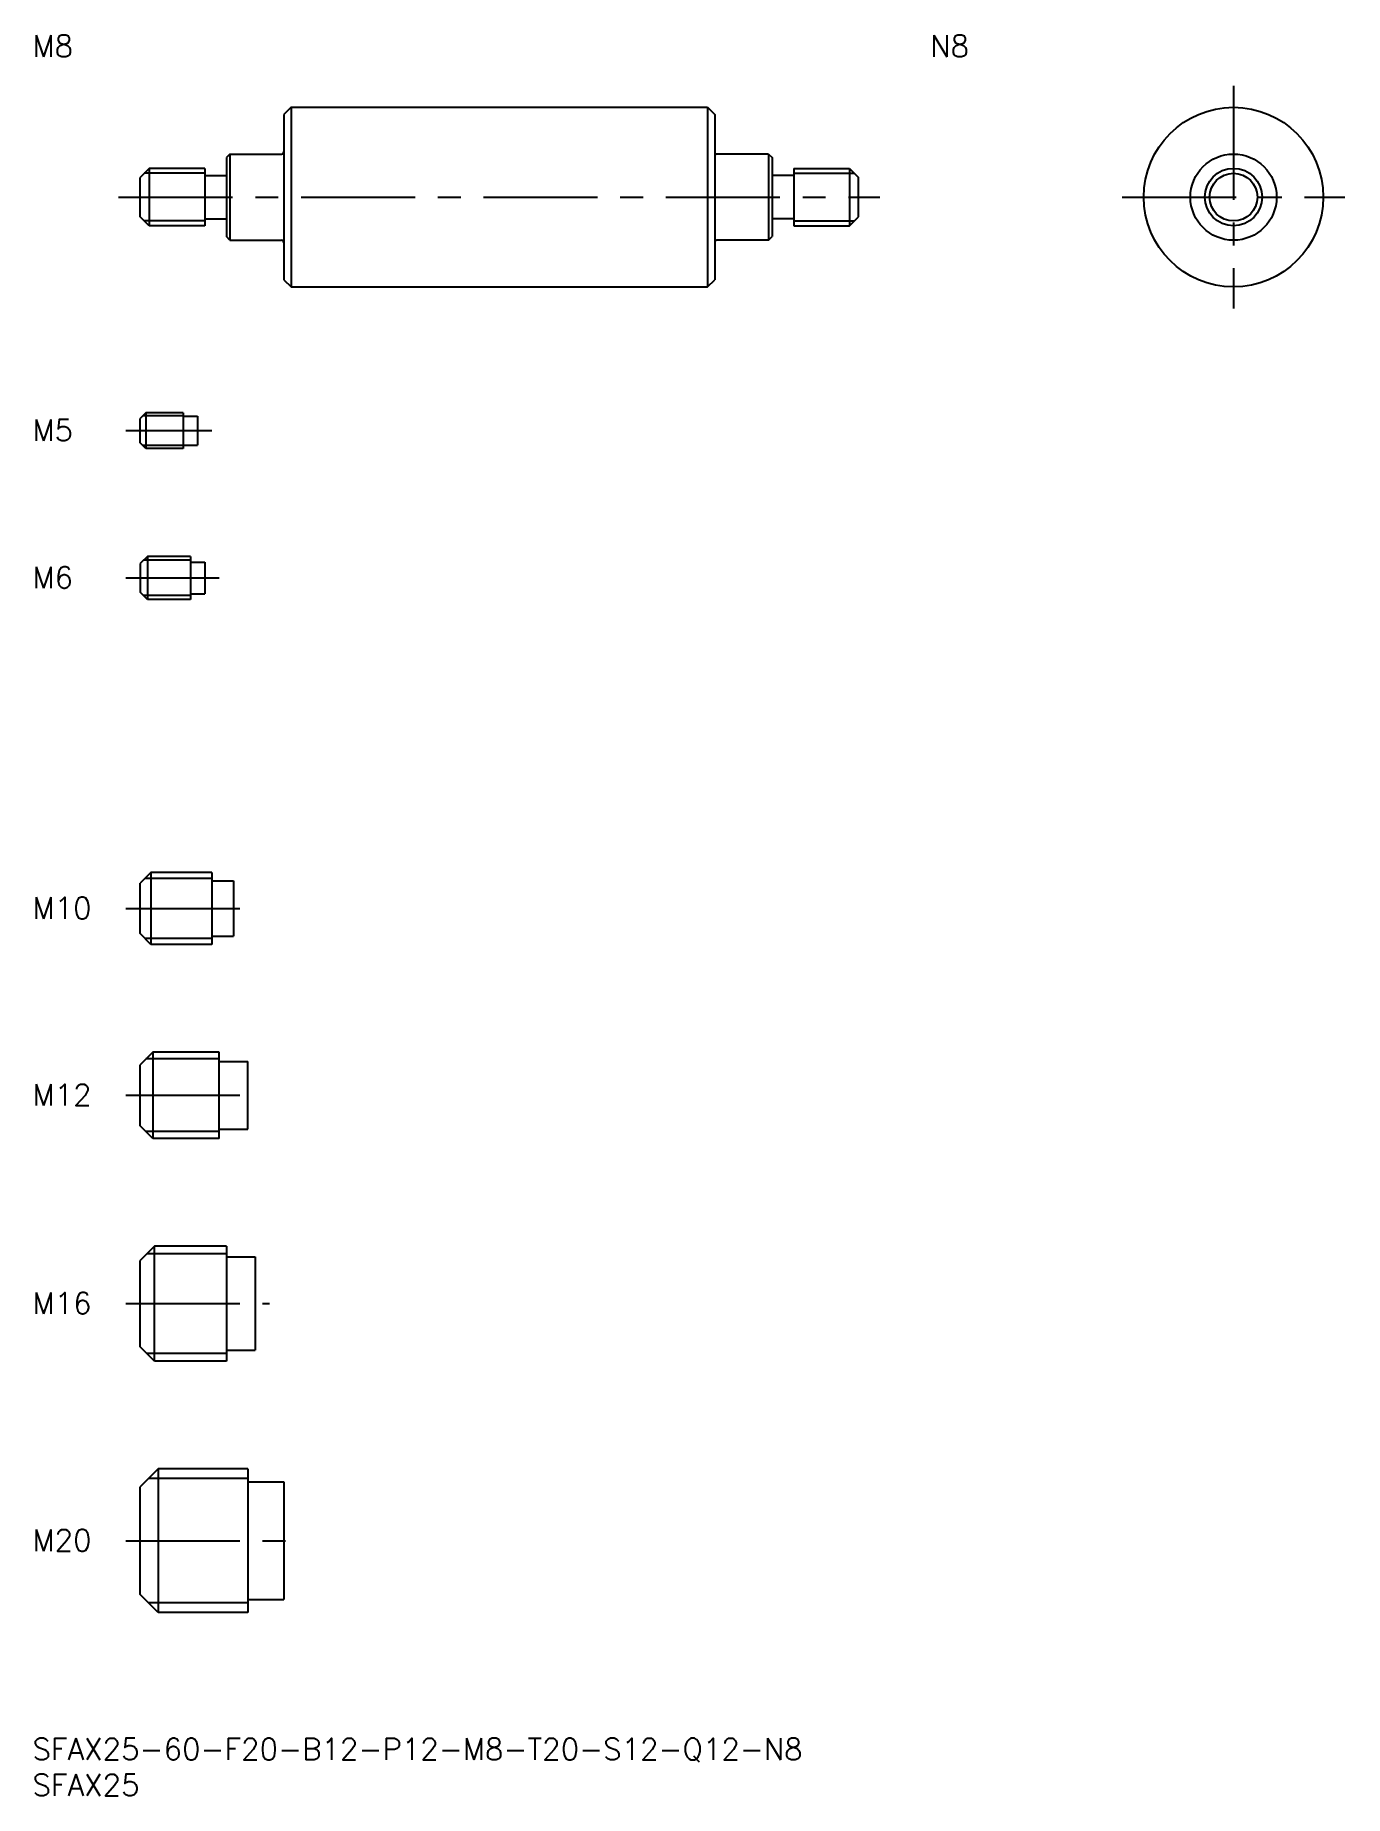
# Model space of a CAD drawing. Extents: x 0 to 183, y -8 to 237.
import ezdxf

# ---------------------------------------------------------------- set-up
doc = ezdxf.new("R2010")
doc.units = 0
doc.header["$LTSCALE"] = 0.5
doc.linetypes.add('CENTER', pattern=[50.8, 31.75, -6.35, 6.35, -6.35])
for name, color, linetype in [('MSM_CENTER', 1, 'CENTER'), ('MSM_CONTINUOUS', 7, 'CONTINUOUS'), ('MSM_NARROW', 5, 'CONTINUOUS'), ('MSM_PART_NUMBER', 7, 'CONTINUOUS')]:
    doc.layers.add(name, color=color, linetype=linetype)
doc.styles.get("Standard").update_dxf_attribs({"font": 'txt.shx', "height": 1, "bigfont": 'bigfont.shx'})

# ---------------------------------------------------------------- blocks, each defined once
blk = doc.blocks.new('*U18')
at = {"layer": 'MSM_PART_NUMBER'}
blk.add_text('SFAX25-60-F20-B12-P12-M8-T20-S12-Q12-N8', height=3, dxfattribs=at).set_placement((0, -3))
blk = doc.blocks.new('*U19')
at = {"layer": 'MSM_PART_NUMBER'}
blk.add_text('SFAX25', height=3, dxfattribs=at).set_placement((0, -8))
blk = doc.blocks.new('*U20')
at = {"layer": 'MSM_PART_NUMBER'}
blk.add_text('M20', height=3, dxfattribs=at).set_placement((0, 26.06))
blk = doc.blocks.new('*U21')
at = {"layer": 'MSM_PART_NUMBER'}
blk.add_text('M16', height=3, dxfattribs=at).set_placement((0, 59.06))
blk = doc.blocks.new('*U22')
at = {"layer": 'MSM_PART_NUMBER'}
blk.add_text('M12', height=3, dxfattribs=at).set_placement((0, 88.06))
blk = doc.blocks.new('*U23')
at = {"layer": 'MSM_PART_NUMBER'}
blk.add_text('M10', height=3, dxfattribs=at).set_placement((0, 114.06))
blk = doc.blocks.new('*U24')
at = {"layer": 'MSM_PART_NUMBER'}
blk.add_text('M6', height=3, dxfattribs=at).set_placement((0, 160.06))
blk = doc.blocks.new('*U25')
at = {"layer": 'MSM_PART_NUMBER'}
blk.add_text('M5', height=3, dxfattribs=at).set_placement((0, 180.56))
blk = doc.blocks.new('*U26')
at = {"layer": 'MSM_PART_NUMBER'}
blk.add_text('M8', height=3, dxfattribs=at).set_placement((0, 234.04))
blk = doc.blocks.new('*U27')
at = {"layer": 'MSM_PART_NUMBER'}
blk.add_text('N8', height=3, dxfattribs=at).set_placement((125, 234.04))

msp = doc.modelspace()

# ---------------------------------------------------------------- linework, layer by layer
at = {"layer": 'MSM_CENTER'}
for p, q in [((167.22, 230), (167.22, 199)), ((12, 214.5), (118, 214.5)), ((151.72, 214.5), (182.72, 214.5)), ((13, 182), (25, 182)), ((13, 161.5), (26, 161.5)), ((13, 115.5), (30, 115.5)), ((13, 89.5), (32, 89.5)), ((13, 60.5), (33, 60.5)), ((13, 27.5), (37, 27.5))]:
    msp.add_line(p, q, dxfattribs=at)
at = {"layer": 'MSM_CONTINUOUS'}
for p, q in [((36, 227), (35, 226)), ((35, 226), (35, 203)), ((36, 227), (94, 227)), ((36, 227), (36, 202)), ((94, 227), (94, 202)), ((94, 227), (95, 226)), ((94.25, 226.75), (94.25, 226.75)), ((94.5, 226.5), (94.5, 226.5)), ((95, 226), (95, 203)), ((16.25, 218.5), (15, 217.25)), ((24, 218.5), (16.25, 218.5)), ((16.25, 218.5), (16.25, 210.5)), ((24, 218.5), (24, 210.5)), ((27.5, 220.5), (27, 220)), ((27, 220), (27, 209)), ((27.5, 220.5), (27.5, 208.5)), ((27.5, 220.5), (34.7, 220.5)), ((102.5, 220.5), (95.3, 220.5)), ((102.5, 220.5), (102.5, 208.5)), ((102.5, 220.5), (103, 220)), ((103, 220), (103, 209)), ((106, 218.5), (113.75, 218.5)), ((106, 218.5), (106, 210.5)), ((113.75, 218.5), (115, 217.25)), ((113.75, 218.5), (113.75, 210.5)), ((15, 211.75), (15, 217.25)), ((24, 217.5), (27, 217.5)), ((106, 217.5), (103, 217.5)), ((115, 211.75), (115, 217.25)), ((16.25, 210.5), (15, 211.75)), ((24, 211.5), (27, 211.5)), ((106, 211.5), (103, 211.5)), ((113.75, 210.5), (115, 211.75)), ((24, 210.5), (16.25, 210.5)), ((27.5, 208.5), (27, 209)), ((27.5, 208.5), (34.7, 208.5)), ((102.5, 208.5), (95.3, 208.5)), ((102.5, 208.5), (103, 209)), ((106, 210.5), (113.75, 210.5)), ((35, 203), (36, 202)), ((36, 202), (94, 202)), ((94, 202), (95, 203)), ((15.8, 184.5), (15, 183.7)), ((21, 184.5), (15.8, 184.5)), ((15.8, 184.5), (15.8, 179.5)), ((21, 184.5), (21, 179.5)), ((21, 184), (23, 184)), ((23, 184), (23, 180)), ((15, 180.3), (15, 183.7)), ((15.8, 179.5), (15, 180.3)), ((21, 179.5), (15.8, 179.5)), ((21, 180), (23, 180)), ((16, 164.5), (15, 163.5)), ((22, 164.5), (16, 164.5)), ((16, 164.5), (16, 158.5)), ((22, 164.5), (22, 158.5)), ((15, 163.5), (15, 159.5)), ((22, 163.7), (24, 163.7)), ((24, 163.7), (24, 159.3)), ((16, 158.5), (15, 159.5)), ((22, 159.3), (24, 159.3)), ((22, 158.5), (16, 158.5)), ((16.5, 120.5), (15, 119)), ((25, 120.5), (16.5, 120.5)), ((16.5, 120.5), (16.5, 110.5)), ((25, 120.5), (25, 110.5)), ((15, 112), (15, 119)), ((25, 119.35), (28, 119.35)), ((28, 119.35), (28, 111.65)), ((16.5, 110.5), (15, 112)), ((25, 110.5), (16.5, 110.5)), ((25, 111.65), (28, 111.65)), ((16.75, 95.5), (15, 93.75)), ((15, 85.25), (15, 93.75)), ((26, 95.5), (16.75, 95.5)), ((16.75, 95.5), (16.75, 83.5)), ((26, 83.5), (26, 95.5)), ((26, 94.2), (30, 94.2)), ((30, 84.8), (30, 94.2)), ((16.75, 83.5), (15, 85.25)), ((26, 83.5), (16.75, 83.5)), ((26, 84.8), (30, 84.8)), ((17, 68.5), (15, 66.5)), ((15, 54.5), (15, 66.5)), ((27, 68.5), (17, 68.5)), ((17, 52.5), (17, 68.5)), ((27, 68.5), (27, 52.5)), ((27, 67), (31, 67)), ((31, 67), (31, 54)), ((17, 52.5), (15, 54.5)), ((27, 54), (31, 54)), ((27, 52.5), (17, 52.5)), ((17.5, 37.5), (15, 35)), ((30, 37.5), (17.5, 37.5)), ((17.5, 37.5), (17.5, 17.5)), ((30, 37.5), (30, 17.5)), ((15, 20), (15, 35)), ((30, 35.7), (35, 35.7)), ((35, 35.7), (35, 19.3)), ((17.5, 17.5), (15, 20)), ((30, 17.5), (17.5, 17.5)), ((30, 19.3), (35, 19.3))]:
    msp.add_line(p, q, dxfattribs=at)
for radius in [12.5, 6, 4]:
    msp.add_circle((167.22, 214.5), radius, dxfattribs=at)
for centre, start, end in [((34.7, 220.8), 270, 0), ((95.3, 220.8), 180, 270), ((34.7, 208.2), 0, 90), ((95.3, 208.2), 90, 180)]:
    msp.add_arc(centre, 0.3, start, end, dxfattribs=at)
at = {"layer": 'MSM_NARROW'}
for p, q in [((24, 217.82), (15.57, 217.82)), ((106, 217.82), (114.43, 217.82)), ((24, 211.18), (15.57, 211.18)), ((106, 211.18), (114.43, 211.18)), ((21, 184.07), (15.37, 184.07)), ((21, 179.93), (15.37, 179.93)), ((22, 163.96), (15.46, 163.96)), ((22, 159.04), (15.46, 159.04)), ((25, 119.69), (15.69, 119.69)), ((25, 111.31), (15.69, 111.31)), ((26, 94.55), (15.8, 94.55)), ((26, 84.45), (15.8, 84.45)), ((27, 67.42), (15.92, 67.42)), ((27, 53.58), (15.92, 53.58)), ((30, 36.15), (16.15, 36.15)), ((30, 18.85), (16.15, 18.85))]:
    msp.add_line(p, q, dxfattribs=at)
msp.add_circle((167.22, 214.5), 3.32, dxfattribs=at)

# ---------------------------------------------------------------- block references
at = {"layer": 'MSM_CONTINUOUS'}
for name in ['*U26', '*U27', '*U25', '*U24', '*U23', '*U22', '*U21', '*U20', '*U18', '*U19']:
    msp.add_blockref(name, (0, 0), dxfattribs=at)

doc.saveas('drawing.dxf')
